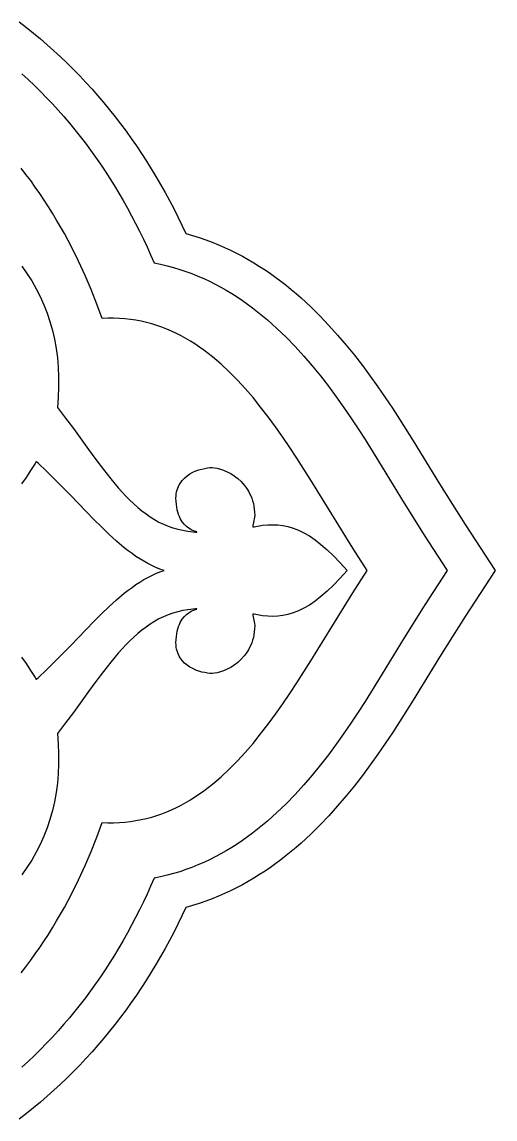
# Model space of a CAD drawing. Extents: x 1175 to 1336, y 620 to 642.
# Drawn here: x 1328.17 to 1336.07, y 621.68 to 639.98 of the extents above; entities that cross this region are included whole.
import ezdxf

# ---------------------------------------------------------------- set-up
doc = ezdxf.new("R2010")
doc.units = 0
doc.layers.add('LAYER_1', color=18, linetype='CONTINUOUS')

msp = doc.modelspace()

# ---------------------------------------------------------------- linework, layer by layer
at = {"layer": 'LAYER_1'}
for points in [[(1328.122, 639.982), (1328.242, 639.889), (1328.36, 639.795), (1328.477, 639.698), (1328.591, 639.6), (1328.703, 639.5), (1328.814, 639.398), (1328.923, 639.294), (1329.03, 639.188), (1329.135, 639.081), (1329.238, 638.972), (1329.339, 638.861), (1329.438, 638.748), (1329.536, 638.634), (1329.631, 638.518), (1329.725, 638.4), (1329.817, 638.281), (1329.907, 638.16), (1329.995, 638.038), (1330.081, 637.914), (1330.165, 637.788), (1330.248, 637.661), (1330.329, 637.533), (1330.407, 637.403), (1330.484, 637.271), (1330.559, 637.138), (1330.632, 637.004), (1330.703, 636.868), (1330.773, 636.731), (1330.84, 636.593), (1330.906, 636.454), (1331.018, 636.421), (1331.128, 636.386), (1331.237, 636.348), (1331.344, 636.307), (1331.449, 636.265), (1331.552, 636.22), (1331.653, 636.173), (1331.753, 636.123), (1331.851, 636.072), (1331.948, 636.018), (1332.043, 635.962), (1332.136, 635.904), (1332.228, 635.845), (1332.318, 635.783), (1332.407, 635.72), (1332.494, 635.655), (1332.58, 635.588), (1332.665, 635.52), (1332.748, 635.45), (1332.83, 635.378), (1332.99, 635.231), (1333.144, 635.078), (1333.295, 634.92), (1333.44, 634.758), (1333.582, 634.592), (1333.719, 634.422), (1333.853, 634.249), (1333.983, 634.074), (1334.11, 633.896), (1334.234, 633.716), (1334.355, 633.536), (1334.473, 633.354), (1334.703, 632.991), (1335.143, 632.274), (1335.357, 631.929), (1335.569, 631.596), (1336.069, 630.83), (1335.569, 630.063), (1335.357, 629.731), (1335.143, 629.385), (1334.703, 628.669), (1334.473, 628.305), (1334.355, 628.124), (1334.234, 627.943), (1334.11, 627.764), (1333.983, 627.586), (1333.853, 627.41), (1333.719, 627.238), (1333.582, 627.068), (1333.44, 626.902), (1333.295, 626.739), (1333.144, 626.582), (1332.99, 626.429), (1332.83, 626.281), (1332.748, 626.21), (1332.665, 626.14), (1332.58, 626.072), (1332.494, 626.005), (1332.407, 625.94), (1332.318, 625.876), (1332.228, 625.815), (1332.136, 625.755), (1332.043, 625.697), (1331.948, 625.642), (1331.851, 625.588), (1331.753, 625.536), (1331.653, 625.487), (1331.552, 625.44), (1331.449, 625.395), (1331.344, 625.352), (1331.237, 625.312), (1331.128, 625.274), (1331.018, 625.239), (1330.906, 625.206), (1330.84, 625.066), (1330.773, 624.928), (1330.703, 624.791), (1330.632, 624.655), (1330.559, 624.521), (1330.484, 624.388), (1330.407, 624.257), (1330.329, 624.127), (1330.248, 623.998), (1330.165, 623.871), (1330.081, 623.746), (1329.995, 623.622), (1329.907, 623.5), (1329.817, 623.379), (1329.725, 623.259), (1329.631, 623.142), (1329.536, 623.026), (1329.438, 622.912), (1329.339, 622.799), (1329.238, 622.688), (1329.135, 622.579), (1329.03, 622.471), (1328.923, 622.366), (1328.814, 622.262), (1328.703, 622.16), (1328.591, 622.06), (1328.477, 621.961), (1328.36, 621.865), (1328.242, 621.77), (1328.122, 621.678)], [(1328.167, 639.117), (1328.273, 639.02), (1328.377, 638.921), (1328.479, 638.82), (1328.58, 638.718), (1328.678, 638.614), (1328.775, 638.509), (1328.869, 638.402), (1328.962, 638.293), (1329.053, 638.183), (1329.142, 638.071), (1329.229, 637.958), (1329.315, 637.843), (1329.398, 637.727), (1329.48, 637.609), (1329.56, 637.49), (1329.638, 637.37), (1329.714, 637.248), (1329.788, 637.125), (1329.861, 637.001), (1329.931, 636.875), (1330, 636.748), (1330.067, 636.62), (1330.132, 636.491), (1330.196, 636.36), (1330.257, 636.229), (1330.317, 636.096), (1330.375, 635.962), (1330.485, 635.94), (1330.592, 635.914), (1330.698, 635.886), (1330.803, 635.854), (1330.906, 635.82), (1331.007, 635.783), (1331.106, 635.743), (1331.204, 635.7), (1331.301, 635.655), (1331.396, 635.608), (1331.489, 635.558), (1331.581, 635.506), (1331.672, 635.451), (1331.761, 635.394), (1331.849, 635.335), (1331.935, 635.274), (1332.02, 635.211), (1332.104, 635.146), (1332.186, 635.08), (1332.268, 635.011), (1332.347, 634.941), (1332.426, 634.869), (1332.58, 634.72), (1332.729, 634.566), (1332.874, 634.407), (1333.015, 634.243), (1333.152, 634.075), (1333.285, 633.904), (1333.414, 633.729), (1333.54, 633.553), (1333.663, 633.375), (1333.782, 633.195), (1333.899, 633.015), (1334.125, 632.656), (1334.552, 631.955), (1334.756, 631.623), (1334.857, 631.463), (1334.956, 631.309), (1335.269, 630.83), (1334.956, 630.351), (1334.857, 630.196), (1334.756, 630.037), (1334.552, 629.704), (1334.125, 629.004), (1333.899, 628.644), (1333.782, 628.464), (1333.663, 628.285), (1333.54, 628.107), (1333.414, 627.93), (1333.285, 627.756), (1333.152, 627.585), (1333.015, 627.417), (1332.874, 627.253), (1332.729, 627.093), (1332.58, 626.939), (1332.426, 626.791), (1332.347, 626.719), (1332.268, 626.648), (1332.186, 626.58), (1332.104, 626.513), (1332.02, 626.448), (1331.935, 626.385), (1331.849, 626.324), (1331.761, 626.265), (1331.672, 626.208), (1331.581, 626.154), (1331.489, 626.102), (1331.396, 626.052), (1331.301, 626.004), (1331.204, 625.959), (1331.106, 625.917), (1331.007, 625.877), (1330.906, 625.84), (1330.803, 625.805), (1330.698, 625.774), (1330.592, 625.745), (1330.485, 625.72), (1330.375, 625.697), (1330.317, 625.564), (1330.257, 625.431), (1330.196, 625.299), (1330.132, 625.169), (1330.067, 625.04), (1330, 624.911), (1329.931, 624.785), (1329.861, 624.659), (1329.788, 624.535), (1329.714, 624.411), (1329.638, 624.29), (1329.56, 624.169), (1329.48, 624.05), (1329.398, 623.933), (1329.315, 623.816), (1329.229, 623.702), (1329.142, 623.588), (1329.053, 623.477), (1328.962, 623.366), (1328.869, 623.258), (1328.775, 623.151), (1328.678, 623.045), (1328.58, 622.941), (1328.479, 622.839), (1328.377, 622.739), (1328.273, 622.64), (1328.167, 622.543)], [(1328.155, 624.116), (1328.236, 624.22), (1328.315, 624.326), (1328.391, 624.433), (1328.466, 624.54), (1328.539, 624.649), (1328.611, 624.759), (1328.68, 624.87), (1328.747, 624.982), (1328.813, 625.095), (1328.877, 625.209), (1328.999, 625.438), (1329.114, 625.671), (1329.222, 625.906), (1329.323, 626.144), (1329.418, 626.383), (1329.506, 626.624), (1329.604, 626.621), (1329.7, 626.621), (1329.795, 626.625), (1329.889, 626.632), (1329.981, 626.642), (1330.071, 626.656), (1330.16, 626.673), (1330.248, 626.693), (1330.335, 626.716), (1330.42, 626.742), (1330.504, 626.771), (1330.586, 626.803), (1330.668, 626.837), (1330.748, 626.875), (1330.827, 626.915), (1330.905, 626.958), (1330.982, 627.003), (1331.058, 627.051), (1331.133, 627.101), (1331.207, 627.154), (1331.28, 627.209), (1331.352, 627.266), (1331.423, 627.325), (1331.493, 627.387), (1331.631, 627.515), (1331.766, 627.652), (1331.898, 627.796), (1332.027, 627.946), (1332.154, 628.102), (1332.279, 628.264), (1332.401, 628.431), (1332.523, 628.603), (1332.642, 628.779), (1332.761, 628.958), (1332.995, 629.325), (1333.461, 630.078), (1333.696, 630.456), (1333.934, 630.83), (1333.696, 631.203), (1333.461, 631.582), (1332.995, 632.335), (1332.761, 632.702), (1332.642, 632.881), (1332.523, 633.056), (1332.401, 633.228), (1332.279, 633.395), (1332.154, 633.557), (1332.027, 633.714), (1331.898, 633.864), (1331.766, 634.008), (1331.631, 634.144), (1331.493, 634.273), (1331.423, 634.334), (1331.352, 634.394), (1331.28, 634.451), (1331.207, 634.506), (1331.133, 634.558), (1331.058, 634.609), (1330.982, 634.656), (1330.905, 634.702), (1330.827, 634.745), (1330.748, 634.785), (1330.668, 634.822), (1330.586, 634.857), (1330.504, 634.889), (1330.42, 634.918), (1330.335, 634.944), (1330.248, 634.967), (1330.16, 634.987), (1330.071, 635.004), (1329.981, 635.017), (1329.889, 635.028), (1329.795, 635.035), (1329.7, 635.038), (1329.604, 635.039), (1329.506, 635.035), (1329.418, 635.276), (1329.323, 635.516), (1329.222, 635.753), (1329.114, 635.988), (1328.999, 636.221), (1328.877, 636.451), (1328.813, 636.565), (1328.747, 636.677), (1328.68, 636.789), (1328.611, 636.9), (1328.539, 637.01), (1328.466, 637.119), (1328.391, 637.227), (1328.315, 637.334), (1328.236, 637.439), (1328.155, 637.544)], [(1328.165, 635.91), (1328.252, 635.787), (1328.333, 635.661), (1328.407, 635.531), (1328.475, 635.399), (1328.536, 635.263), (1328.59, 635.124), (1328.637, 634.982), (1328.678, 634.836), (1328.712, 634.687), (1328.739, 634.535), (1328.76, 634.379), (1328.774, 634.22), (1328.78, 634.057), (1328.781, 633.891), (1328.774, 633.721), (1328.76, 633.548), (1328.896, 633.373), (1329.027, 633.197), (1329.281, 632.849), (1329.405, 632.68), (1329.529, 632.516), (1329.653, 632.359), (1329.778, 632.21), (1329.842, 632.138), (1329.906, 632.07), (1329.971, 632.004), (1330.037, 631.942), (1330.104, 631.882), (1330.172, 631.826), (1330.241, 631.773), (1330.312, 631.724), (1330.384, 631.679), (1330.457, 631.638), (1330.533, 631.601), (1330.61, 631.568), (1330.689, 631.541), (1330.77, 631.518), (1330.854, 631.5), (1330.939, 631.487), (1331.069, 631.471), (1331.09, 631.47), (1331.091, 631.471), (1331.087, 631.473), (1331.036, 631.493), (1330.997, 631.511), (1330.957, 631.534), (1330.919, 631.562), (1330.881, 631.599), (1330.844, 631.644), (1330.827, 631.67), (1330.811, 631.699), (1330.797, 631.73), (1330.783, 631.764), (1330.771, 631.802), (1330.761, 631.842), (1330.753, 631.885), (1330.747, 631.932), (1330.743, 631.982), (1330.741, 632.036), (1330.743, 632.073), (1330.746, 632.108), (1330.752, 632.141), (1330.76, 632.173), (1330.769, 632.203), (1330.781, 632.231), (1330.794, 632.259), (1330.809, 632.284), (1330.843, 632.331), (1330.883, 632.373), (1330.926, 632.41), (1330.973, 632.441), (1331.021, 632.468), (1331.071, 632.491), (1331.122, 632.509), (1331.172, 632.523), (1331.22, 632.534), (1331.266, 632.541), (1331.308, 632.546), (1331.346, 632.547), (1331.386, 632.544), (1331.431, 632.536), (1331.482, 632.522), (1331.537, 632.503), (1331.595, 632.478), (1331.654, 632.446), (1331.714, 632.408), (1331.772, 632.363), (1331.828, 632.312), (1331.881, 632.254), (1331.906, 632.222), (1331.929, 632.188), (1331.951, 632.153), (1331.971, 632.116), (1331.99, 632.077), (1332.006, 632.036), (1332.021, 631.993), (1332.033, 631.948), (1332.042, 631.901), (1332.049, 631.852), (1332.054, 631.801), (1332.055, 631.749), (1332.052, 631.717), (1332.038, 631.632), (1332.026, 631.581), (1332.024, 631.568), (1332.026, 631.561), (1332.034, 631.559), (1332.048, 631.561), (1332.103, 631.572), (1332.188, 631.584), (1332.273, 631.592), (1332.357, 631.594), (1332.441, 631.591), (1332.525, 631.581), (1332.611, 631.564), (1332.697, 631.538), (1332.785, 631.504), (1332.876, 631.46), (1332.968, 631.406), (1333.064, 631.341), (1333.162, 631.265), (1333.265, 631.176), (1333.371, 631.075), (1333.481, 630.959), (1333.597, 630.83)], [(1328.162, 629.385), (1328.239, 629.277), (1328.314, 629.163), (1328.387, 629.045), (1328.399, 629.023), (1328.403, 629.017), (1328.406, 629.015), (1328.411, 629.016), (1328.417, 629.021), (1328.439, 629.04), (1328.578, 629.171), (1328.714, 629.304), (1328.848, 629.439), (1328.98, 629.575), (1329.239, 629.845), (1329.367, 629.977), (1329.495, 630.104), (1329.622, 630.226), (1329.75, 630.341), (1329.878, 630.449), (1329.942, 630.5), (1330.007, 630.548), (1330.072, 630.594), (1330.138, 630.637), (1330.204, 630.677), (1330.27, 630.714), (1330.337, 630.748), (1330.405, 630.779), (1330.473, 630.806), (1330.542, 630.83), (1330.473, 630.853), (1330.405, 630.881), (1330.337, 630.911), (1330.27, 630.945), (1330.204, 630.983), (1330.138, 631.023), (1330.072, 631.066), (1330.007, 631.111), (1329.942, 631.16), (1329.878, 631.21), (1329.75, 631.318), (1329.622, 631.434), (1329.495, 631.556), (1329.367, 631.683), (1329.239, 631.814), (1328.98, 632.084), (1328.848, 632.22), (1328.714, 632.356), (1328.578, 632.489), (1328.439, 632.619), (1328.417, 632.639), (1328.411, 632.644), (1328.406, 632.645), (1328.403, 632.642), (1328.399, 632.637), (1328.387, 632.615), (1328.314, 632.496), (1328.239, 632.383), (1328.162, 632.275)], [(1333.597, 630.83), (1333.481, 630.7), (1333.371, 630.585), (1333.265, 630.483), (1333.162, 630.395), (1333.064, 630.318), (1332.968, 630.254), (1332.876, 630.2), (1332.785, 630.156), (1332.697, 630.122), (1332.611, 630.096), (1332.525, 630.079), (1332.441, 630.068), (1332.357, 630.065), (1332.273, 630.068), (1332.188, 630.075), (1332.103, 630.088), (1332.048, 630.099), (1332.034, 630.101), (1332.026, 630.099), (1332.024, 630.092), (1332.026, 630.078), (1332.038, 630.027), (1332.052, 629.943), (1332.055, 629.911), (1332.054, 629.858), (1332.049, 629.807), (1332.042, 629.758), (1332.033, 629.712), (1332.021, 629.667), (1332.006, 629.624), (1331.99, 629.583), (1331.971, 629.544), (1331.951, 629.506), (1331.929, 629.471), (1331.906, 629.438), (1331.881, 629.406), (1331.828, 629.348), (1331.772, 629.296), (1331.714, 629.252), (1331.654, 629.214), (1331.595, 629.182), (1331.537, 629.157), (1331.482, 629.137), (1331.431, 629.123), (1331.386, 629.115), (1331.346, 629.113), (1331.308, 629.114), (1331.266, 629.118), (1331.22, 629.126), (1331.172, 629.136), (1331.122, 629.151), (1331.071, 629.169), (1331.021, 629.192), (1330.973, 629.218), (1330.926, 629.25), (1330.883, 629.286), (1330.843, 629.328), (1330.809, 629.375), (1330.794, 629.401), (1330.781, 629.428), (1330.769, 629.457), (1330.76, 629.487), (1330.752, 629.519), (1330.746, 629.552), (1330.743, 629.587), (1330.741, 629.624), (1330.743, 629.677), (1330.747, 629.727), (1330.753, 629.774), (1330.761, 629.818), (1330.771, 629.858), (1330.783, 629.895), (1330.797, 629.93), (1330.811, 629.961), (1330.827, 629.99), (1330.844, 630.016), (1330.881, 630.061), (1330.919, 630.097), (1330.957, 630.125), (1330.997, 630.149), (1331.036, 630.166), (1331.087, 630.187), (1331.091, 630.189), (1331.09, 630.19), (1331.069, 630.188), (1330.939, 630.173), (1330.854, 630.16), (1330.77, 630.142), (1330.689, 630.119), (1330.61, 630.091), (1330.533, 630.059), (1330.457, 630.022), (1330.384, 629.981), (1330.312, 629.936), (1330.241, 629.887), (1330.172, 629.834), (1330.104, 629.778), (1330.037, 629.718), (1329.971, 629.655), (1329.906, 629.59), (1329.842, 629.521), (1329.778, 629.45), (1329.653, 629.301), (1329.529, 629.144), (1329.405, 628.98), (1329.281, 628.811), (1329.027, 628.463), (1328.896, 628.287), (1328.76, 628.112), (1328.774, 627.938), (1328.781, 627.769), (1328.78, 627.602), (1328.774, 627.44), (1328.76, 627.28), (1328.739, 627.125), (1328.712, 626.972), (1328.678, 626.823), (1328.637, 626.678), (1328.59, 626.535), (1328.536, 626.396), (1328.475, 626.261), (1328.407, 626.128), (1328.333, 625.999), (1328.252, 625.873), (1328.165, 625.75)]]:
    msp.add_lwpolyline(points, dxfattribs=at)

doc.saveas('drawing.dxf')
